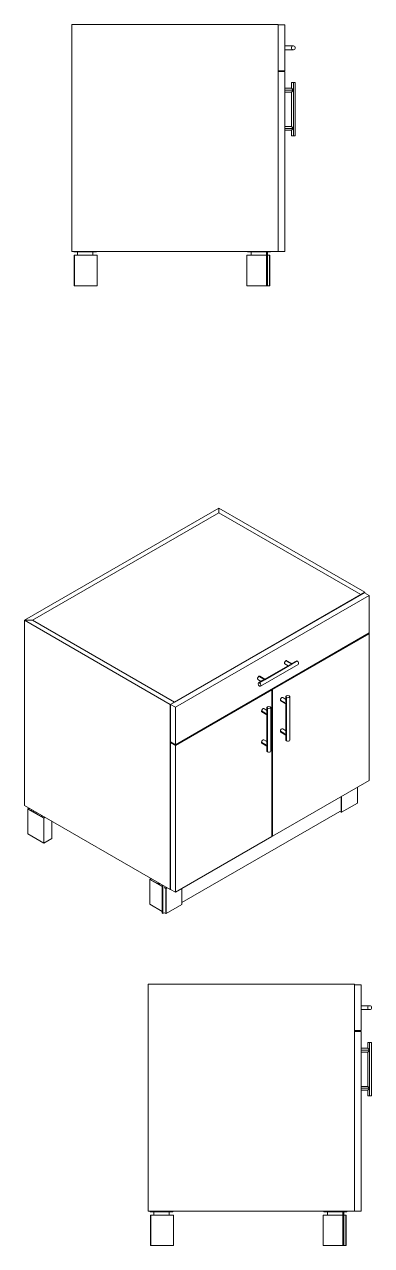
# Model space of a CAD drawing. Header units: millimetres. Extents: x 198 to 695, y 325 to 684.
# Drawn here: x 532.6 to 578, y 324.6 to 484.6 of the extents above; entities that cross this region are included whole.
import ezdxf

# ---------------------------------------------------------------- set-up
doc = ezdxf.new("R2010")
doc.units = ezdxf.units.MM
doc.layers.add('Standard', color=11, linetype='Continuous')

msp = doc.modelspace()

# ---------------------------------------------------------------- linework, layer by layer
at = {"layer": 'Standard', "linetype": 'Continuous', "lineweight": 0, "extrusion": (0, 1, 0)}
for p, q in [((538.77, 484.64, 14.05), (538.77, 454.89, 14.05)), ((565.77, 484.64, 14.05), (538.77, 484.64, 14.05)), ((565.77, 484.64, 14.05), (565.77, 454.89, 14.05)), ((565.77, 484.58, 14.05), (566.65, 484.58, 14.05)), ((566.65, 484.58, 14.05), (566.65, 478.58, 14.05)), ((567.77, 481.83, 14.05), (566.65, 481.83, 14.05)), ((566.65, 481.33, 14.05), (567.77, 481.33, 14.05)), ((565.77, 478.58, 14.05), (566.65, 478.58, 14.05)), ((565.77, 478.46, 14.05), (566.65, 478.46, 14.05)), ((566.65, 478.46, 14.05), (566.65, 454.89, 14.05)), ((567.77, 477.02, 14.05), (567.52, 477.02, 14.05)), ((567.52, 477.02, 14.05), (567.52, 476.27, 14.05)), ((568.02, 477.02, 14.05), (567.77, 477.02, 14.05)), ((567.77, 476.02, 14.05), (567.77, 477.02, 14.05)), ((568.02, 477.02, 14.05), (568.02, 470.02, 14.05)), ((566.65, 476.27, 14.05), (567.52, 476.27, 14.05)), ((567.77, 476.02, 14.05), (566.65, 476.02, 14.05)), ((566.65, 475.77, 14.05), (567.52, 475.77, 14.05)), ((567.77, 476.02, 14.05), (567.52, 476.27, 14.05)), ((567.52, 475.77, 14.05), (567.77, 476.02, 14.05)), ((567.52, 475.77, 14.05), (567.52, 471.27, 14.05)), ((567.77, 471.02, 14.05), (567.77, 476.02, 14.05)), ((566.65, 471.27, 14.05), (567.52, 471.27, 14.05)), ((567.77, 471.02, 14.05), (566.65, 471.02, 14.05)), ((566.65, 470.77, 14.05), (567.52, 470.77, 14.05)), ((567.77, 471.02, 14.05), (567.52, 471.27, 14.05)), ((567.52, 470.77, 14.05), (567.77, 471.02, 14.05)), ((567.52, 470.77, 14.05), (567.52, 470.02, 14.05)), ((567.77, 470.02, 14.05), (567.77, 471.02, 14.05)), ((567.52, 470.02, 14.05), (567.77, 470.02, 14.05)), ((567.77, 470.02, 14.05), (568.02, 470.02, 14.05)), ((565.77, 454.89, 14.05), (538.77, 454.89, 14.05)), ((539.02, 454.83, 14.05), (539.02, 454.89, 14.05)), ((542.02, 454.89, 14.05), (539.02, 454.89, 14.05)), ((539.02, 454.83, 14.05), (542.02, 454.83, 14.05)), ((539.52, 454.39, 14.05), (539.52, 454.83, 14.05)), ((541.52, 454.83, 14.05), (541.52, 454.39, 14.05)), ((542.02, 454.89, 14.05), (542.02, 454.83, 14.05)), ((564.27, 454.89, 14.05), (561.77, 454.89, 14.05)), ((561.77, 454.83, 14.05), (561.77, 454.89, 14.05)), ((561.77, 454.83, 14.05), (564.27, 454.83, 14.05)), ((562.27, 454.39, 14.05), (562.27, 454.83, 14.05)), ((564.27, 454.89, 14.05), (564.4, 454.89, 14.05)), ((564.27, 450.39, 14.05), (564.27, 454.89, 14.05)), ((564.77, 454.89, 14.05), (564.4, 454.89, 14.05)), ((564.4, 450.39, 14.05), (564.4, 454.89, 14.05)), ((564.4, 454.83, 14.05), (564.77, 454.83, 14.05)), ((564.77, 454.89, 14.05), (564.77, 454.83, 14.05)), ((565.77, 454.89, 14.05), (566.65, 454.89, 14.05)), ((539.1, 454.39, 14.05), (539.1, 450.39, 14.05)), ((539.13, 454.39, 14.05), (539.1, 454.39, 14.05)), ((539.13, 454.39, 14.05), (539.13, 450.39, 14.05)), ((539.13, 454.39, 14.05), (542.1, 454.39, 14.05)), ((542.1, 450.39, 14.05), (542.1, 454.39, 14.05)), ((561.7, 454.39, 14.05), (561.7, 450.39, 14.05)), ((561.7, 454.39, 14.05), (564.27, 454.39, 14.05)), ((564.4, 454.39, 14.05), (564.66, 454.39, 14.05)), ((564.7, 454.39, 14.05), (564.66, 454.39, 14.05)), ((564.66, 450.39, 14.05), (564.66, 454.39, 14.05)), ((564.7, 450.39, 14.05), (564.7, 454.39, 14.05)), ((539.1, 450.39, 14.05), (539.13, 450.39, 14.05)), ((542.1, 450.39, 14.05), (539.13, 450.39, 14.05)), ((564.27, 450.39, 14.05), (561.7, 450.39, 14.05)), ((564.4, 450.39, 14.05), (564.27, 450.39, 14.05)), ((564.66, 450.39, 14.05), (564.4, 450.39, 14.05)), ((564.66, 450.39, 14.05), (564.7, 450.39, 14.05)), ((548.76, 358.83), (548.76, 329.08)), ((575.76, 358.83), (548.76, 358.83)), ((575.76, 358.83), (575.76, 329.08)), ((575.76, 358.76), (576.63, 358.76)), ((576.63, 358.76), (576.63, 352.76)), ((577.76, 356.01), (576.63, 356.01)), ((576.63, 355.51), (577.76, 355.51)), ((575.76, 352.76), (576.63, 352.76)), ((575.76, 352.64), (576.63, 352.64)), ((576.63, 352.64), (576.63, 329.08)), ((577.76, 351.2), (577.51, 351.2)), ((577.51, 351.2), (577.51, 350.45)), ((578.01, 351.2), (577.76, 351.2)), ((577.76, 350.2), (577.76, 351.2)), ((578.01, 351.2), (578.01, 344.2)), ((576.63, 350.45), (577.51, 350.45)), ((577.76, 350.2), (576.63, 350.2)), ((576.63, 349.95), (577.51, 349.95)), ((577.76, 350.2), (577.51, 350.45)), ((577.51, 349.95), (577.76, 350.2)), ((577.51, 349.95), (577.51, 345.45)), ((577.76, 345.2), (577.76, 350.2)), ((576.63, 345.45), (577.51, 345.45)), ((577.76, 345.2), (576.63, 345.2)), ((576.63, 344.95), (577.51, 344.95)), ((577.76, 345.2), (577.51, 345.45)), ((577.51, 344.95), (577.76, 345.2)), ((577.51, 344.95), (577.51, 344.2)), ((577.51, 344.2), (577.76, 344.2)), ((577.76, 344.2), (577.76, 345.2)), ((577.76, 344.2), (578.01, 344.2)), ((575.76, 329.08), (548.76, 329.08)), ((549.01, 329.01), (549.01, 329.08)), ((552.01, 329.08), (549.01, 329.08)), ((549.01, 329.01), (552.01, 329.01)), ((549.08, 328.58), (549.08, 324.58)), ((549.12, 328.58), (549.08, 328.58)), ((549.12, 328.58), (549.12, 324.58)), ((549.12, 328.58), (552.08, 328.58)), ((549.51, 328.58), (549.51, 329.01)), ((551.51, 329.01), (551.51, 328.58)), ((552.01, 329.08), (552.01, 329.01)), ((552.08, 324.58), (552.08, 328.58)), ((571.68, 328.58), (571.68, 324.58)), ((571.68, 328.58), (574.26, 328.58)), ((574.26, 329.08), (571.76, 329.08)), ((571.76, 329.01), (571.76, 329.08)), ((571.76, 329.01), (574.26, 329.01)), ((572.26, 328.58), (572.26, 329.01)), ((574.26, 329.08), (574.38, 329.08)), ((574.26, 324.58), (574.26, 329.08)), ((574.76, 329.08), (574.38, 329.08)), ((574.38, 324.58), (574.38, 329.08)), ((574.38, 329.01), (574.76, 329.01)), ((574.38, 328.58), (574.64, 328.58)), ((574.68, 328.58), (574.64, 328.58)), ((574.64, 324.58), (574.64, 328.58)), ((574.68, 324.58), (574.68, 328.58)), ((574.76, 329.08), (574.76, 329.01)), ((575.76, 329.08), (576.63, 329.08)), ((549.08, 324.58), (549.12, 324.58)), ((552.08, 324.58), (549.12, 324.58)), ((574.26, 324.58), (571.68, 324.58)), ((574.38, 324.58), (574.26, 324.58)), ((574.64, 324.58), (574.38, 324.58)), ((574.64, 324.58), (574.68, 324.58))]:
    msp.add_line(p, q, dxfattribs=at)
at = {"layer": 'Standard', "linetype": 'Continuous', "lineweight": 0, "extrusion": (0, 0.816497, 0.57735)}
for p, q in [((532.58, 406.54), (558.03, 421.24)), ((558.03, 421.24), (577.13, 410.21)), ((558.03, 420.62), (558.03, 421.24)), ((533.64, 406.54), (558.03, 420.62)), ((558.03, 420.62), (533.64, 406.54)), ((558.03, 420.62), (576.59, 409.91)), ((576.59, 409.91), (558.03, 420.62)), ((551.71, 395.49), (577.08, 410.14)), ((552.2, 395.82), (576.59, 409.91)), ((577.7, 409.78), (552.33, 395.13)), ((577.13, 410.21), (576.59, 409.91)), ((576.59, 409.91), (576.59, 409.86)), ((576.59, 409.91), (576.59, 409.86)), ((577.08, 410.14), (577.7, 409.78)), ((577.13, 410.11), (577.13, 410.21)), ((577.7, 404.88), (577.7, 409.78)), ((532.58, 406.54), (532.58, 382.25)), ((533.64, 406.54), (532.58, 406.54)), ((551.67, 395.52), (532.58, 406.54)), ((552.2, 395.82), (533.64, 406.54)), ((533.64, 406.54), (552.2, 395.82)), ((552.33, 390.23), (577.7, 404.88)), ((577.7, 404.78), (565.06, 397.48)), ((577.61, 404.83), (577.7, 404.78)), ((577.7, 385.54), (577.7, 404.78)), ((568.41, 400.76), (563.46, 397.9)), ((564.04, 398.73), (567.58, 400.77)), ((567.33, 400.71), (564.04, 398.82)), ((566.66, 400.81), (567.08, 400.57)), ((567.58, 400.77), (566.78, 401.23)), ((566.91, 401.24), (567.58, 400.86)), ((568.16, 401.19), (567.58, 400.86)), ((567.58, 400.77), (568.29, 401.18)), ((567.58, 400.77), (567.58, 400.86)), ((563.12, 398.77), (563.54, 398.53)), ((563.79, 398.67), (563.21, 398.34)), ((564.04, 398.73), (563.25, 399.19)), ((563.34, 398.32), (564.04, 398.73)), ((563.37, 399.2), (564.04, 398.82)), ((564.04, 398.73), (564.04, 398.82)), ((564.97, 397.43), (552.33, 390.13)), ((564.88, 397.48), (564.97, 397.43)), ((564.97, 397.53), (565.06, 397.48)), ((564.97, 378.19), (564.97, 397.43)), ((565.06, 397.48), (565.06, 378.24)), ((552.2, 395.82), (551.67, 395.52)), ((551.67, 395.52), (551.67, 371.23)), ((551.71, 395.49), (552.33, 395.13)), ((551.71, 390.59), (551.71, 395.49)), ((552.2, 395.77), (552.2, 395.82)), ((552.2, 395.77), (552.2, 395.82)), ((566.87, 395.62), (566.08, 396.08)), ((566.13, 395.96), (566.8, 395.58)), ((566.38, 396.4), (566.8, 396.15)), ((566.8, 396.54), (566.8, 395.86)), ((566.8, 395.58), (566.87, 395.62)), ((566.8, 395.58), (566.8, 391.78)), ((566.87, 395.62), (566.87, 396.43)), ((566.87, 391.54), (566.87, 395.62)), ((567.3, 396.54), (567.3, 390.82)), ((552.33, 395.13), (552.33, 390.23)), ((564.4, 394.19), (563.6, 394.65)), ((563.65, 394.53), (564.32, 394.15)), ((563.9, 394.97), (564.32, 394.72)), ((564.32, 395.11), (564.32, 394.44)), ((564.32, 394.15), (564.4, 394.19)), ((564.32, 394.15), (564.32, 390.35)), ((564.4, 394.19), (564.4, 395.01)), ((564.4, 390.11), (564.4, 394.19)), ((564.82, 395.11), (564.82, 389.39)), ((566.38, 392.31), (566.8, 392.07)), ((551.71, 390.59), (552.33, 390.23)), ((564.4, 390.11), (563.6, 390.57)), ((563.9, 390.88), (564.32, 390.64)), ((566.87, 391.54), (566.08, 392)), ((566.13, 391.88), (566.8, 391.49)), ((566.8, 391.49), (566.87, 391.54)), ((566.8, 391.49), (566.8, 390.82)), ((566.87, 390.72), (566.87, 391.54)), ((551.71, 390.49), (551.8, 390.54)), ((551.71, 390.49), (552.33, 390.13)), ((551.71, 371.25), (551.71, 390.49)), ((552.33, 390.13), (552.33, 370.89)), ((563.65, 390.45), (564.32, 390.06)), ((564.32, 390.06), (564.4, 390.11)), ((564.32, 390.06), (564.32, 389.39)), ((564.4, 389.29), (564.4, 390.11)), ((565.06, 378.24), (577.7, 385.54)), ((576.16, 384.65), (576.16, 382.57)), ((576.17, 384.66), (576.17, 382.58)), ((574.04, 383.43), (574.04, 381.38)), ((574.09, 383.46), (574.09, 381.38)), ((576.16, 382.57), (574.09, 381.38)), ((551.67, 371.23), (532.58, 382.25)), ((533, 381.81), (533, 378.54)), ((533.16, 381.91), (533.01, 381.83)), ((533.01, 381.79), (533.01, 378.53)), ((533.01, 381.79), (535.11, 380.58)), ((533.1, 381.79), (533.23, 381.87)), ((535.11, 380.64), (533.1, 381.79)), ((533.52, 381.7), (533.52, 381.55)), ((533.75, 381.57), (533.75, 381.42)), ((573.85, 381.48), (553.19, 369.55)), ((574.04, 381.38), (573.85, 381.48)), ((535.24, 380.71), (535.11, 380.64)), ((535.11, 380.58), (535.28, 380.69)), ((535.11, 377.32), (535.11, 380.58)), ((536.17, 380.18), (536.17, 377.93)), ((535.11, 377.32), (533.01, 378.53)), ((536.17, 377.93), (535.11, 377.32)), ((552.33, 370.89), (564.97, 378.19)), ((564.97, 378.29), (565.06, 378.24)), ((549.14, 372.68), (548.97, 372.58)), ((548.97, 372.58), (548.97, 369.32)), ((548.97, 372.58), (550.61, 371.63)), ((549.05, 372.58), (549.19, 372.66)), ((550.61, 371.68), (549.05, 372.58)), ((550.07, 372), (550.07, 372.15)), ((550.61, 371.84), (550.7, 371.79)), ((550.61, 368.16), (550.61, 371.84)), ((550.7, 368.11), (550.7, 371.79)), ((550.87, 371.48), (551.06, 371.37)), ((551.06, 371.43), (550.92, 371.51)), ((551.19, 371.5), (551.06, 371.43)), ((551.06, 368.11), (551.06, 371.37)), ((551.11, 371.37), (551.26, 371.46)), ((551.11, 368.11), (551.11, 371.37)), ((553.18, 369.3), (553.18, 371.38)), ((553.19, 369.32), (553.19, 371.39)), ((551.67, 371.23), (551.71, 371.25)), ((551.71, 371.25), (552.33, 370.89)), ((550.61, 368.37), (548.97, 369.32)), ((550.7, 368.11), (550.61, 368.16)), ((550.87, 368.21), (550.7, 368.11)), ((551.06, 368.11), (550.87, 368.21)), ((553.18, 369.3), (551.11, 368.11))]:
    msp.add_line(p, q, dxfattribs=at)
at = {"layer": 'Standard', "linetype": 'Continuous', "lineweight": 0}
for centre, start, end in [((567.77, 481.58, 14.05), 90, 270), ((567.77, 481.58, 14.05), 270, 90), ((577.76, 355.76), 90, 270), ((577.76, 355.76), 270, 90)]:
    msp.add_arc(centre, 0.25, start, end, dxfattribs=at)
at = {"layer": 'Standard', "linetype": 'Continuous', "lineweight": 0, "extrusion": (7.21111e-17, -4.16334e-17, -1)}
msp.add_ellipse((566.78, 401.03), major_axis=(-0.125, -0.217), ratio=0.57735, start_param=0, end_param=2.356194, dxfattribs=at)
at = {"layer": 'Standard', "linetype": 'Continuous', "lineweight": 0, "extrusion": (3.12481e-16, -1.80411e-16, -1)}
msp.add_ellipse((566.78, 401.03), major_axis=(0.125, 0.217), ratio=0.57735, start_param=-0.785398, end_param=0, dxfattribs=at)
at = {"layer": 'Standard', "linetype": 'Continuous', "lineweight": 0}
for centre, major_axis, start_param, end_param in [((567.58, 400.57), (0.354, 0), 1.570796, 2.356194), ((564.04, 398.53), (0.354, 0), 1.570796, 2.356194), ((563.34, 398.12), (-0.125, 0.217), -0.785398, 2.356194), ((563.34, 398.12), (0.125, -0.217), -0.785398, 2.356194), ((567.05, 396.54), (-0.25, 0), -2.356194, 0.785398), ((567.05, 395.72), (0.177, -0.306), 3.926991, 4.712389), ((567.05, 396.54), (0.25, 0), -2.356194, 0.785398), ((564.57, 395.11), (-0.25, 0), -2.356194, 0.785398), ((564.57, 394.29), (0.177, -0.306), 3.926991, 4.712389), ((564.57, 395.11), (0.25, 0), -2.356194, 0.785398), ((567.05, 391.64), (0.177, -0.306), 3.926991, 4.712389), ((564.57, 390.21), (0.177, -0.306), 3.926991, 4.712389), ((533.04, 381.81), (-0.038, 0), -0.785398, 0.785398), ((551.09, 371.39), (0.038, 0), -2.356194, -0.785398)]:
    msp.add_ellipse(centre, major_axis=major_axis, ratio=0.57735, start_param=start_param, end_param=end_param, dxfattribs=at)
at = {"layer": 'Standard', "linetype": 'Continuous', "lineweight": 0, "extrusion": (4.43555e-17, 8.97074e-17, -1)}
msp.add_ellipse((568.29, 400.98), major_axis=(-0.125, 0.217), ratio=0.57735, start_param=0, end_param=0.785398, dxfattribs=at)
at = {"layer": 'Standard', "linetype": 'Continuous', "lineweight": 0, "extrusion": (2.77556e-17, -4.80741e-17, -1)}
msp.add_ellipse((568.29, 400.98), major_axis=(0.125, -0.217), ratio=0.57735, start_param=-2.356194, end_param=0, dxfattribs=at)
at = {"layer": 'Standard', "linetype": 'Continuous', "lineweight": 0, "extrusion": (2.77556e-17, 4.80741e-17, -1)}
msp.add_ellipse((563.25, 398.99), major_axis=(-0.125, -0.217), ratio=0.57735, start_param=0, end_param=2.356194, dxfattribs=at)
at = {"layer": 'Standard', "linetype": 'Continuous', "lineweight": 0, "extrusion": (1.20185e-16, -6.93889e-17, -1)}
msp.add_ellipse((563.25, 398.99), major_axis=(0.125, 0.217), ratio=0.57735, start_param=-0.785398, end_param=0, dxfattribs=at)
at = {"layer": 'Standard', "linetype": 'Continuous', "lineweight": 0, "extrusion": (2.08896e-16, -2.48804e-16, -1)}
for centre in [(566.25, 396.18), (563.78, 394.75), (563.78, 390.67)]:
    msp.add_ellipse(centre, major_axis=(0.125, 0.217), ratio=0.57735, start_param=-2.356194, end_param=0, dxfattribs=at)
at = {"layer": 'Standard', "linetype": 'Continuous', "lineweight": 0, "extrusion": (-2.4037e-17, 1.38778e-17, -1)}
msp.add_ellipse((566.25, 396.18), major_axis=(-0.125, -0.217), ratio=0.57735, start_param=0, end_param=0.785398, dxfattribs=at)
at = {"layer": 'Standard', "linetype": 'Continuous', "lineweight": 0, "extrusion": (-6.83926e-17, 1.03585e-16, -1)}
for centre in [(563.78, 394.75), (563.78, 390.67)]:
    msp.add_ellipse(centre, major_axis=(-0.125, -0.217), ratio=0.57735, start_param=0, end_param=0.785398, dxfattribs=at)
at = {"layer": 'Standard', "linetype": 'Continuous', "lineweight": 0, "extrusion": (-3.71854e-18, -6.19519e-17, -1)}
msp.add_ellipse((566.25, 392.1), major_axis=(0.125, 0.217), ratio=0.57735, start_param=-2.356194, end_param=0, dxfattribs=at)
at = {"layer": 'Standard', "linetype": 'Continuous', "lineweight": 0, "extrusion": (-2.20052e-16, 6.29482e-17, -1)}
msp.add_ellipse((566.25, 392.1), major_axis=(-0.125, -0.217), ratio=0.57735, start_param=0, end_param=0.785398, dxfattribs=at)
at = {"layer": 'Standard', "linetype": 'Continuous', "lineweight": 0, "extrusion": (-1.09475e-17, 5.55112e-17, -1)}
msp.add_ellipse((567.05, 390.82), major_axis=(-0.25, 0), ratio=0.57735, start_param=-0.785398, end_param=0, dxfattribs=at)
at = {"layer": 'Standard', "linetype": 'Continuous', "lineweight": 0, "extrusion": (-2.2328e-17, -5.55112e-17, -1)}
msp.add_ellipse((567.05, 390.82), major_axis=(0.25, 0), ratio=0.57735, start_param=0, end_param=2.356194, dxfattribs=at)
at = {"layer": 'Standard', "linetype": 'Continuous', "lineweight": 0, "extrusion": (5.31955e-17, -1.66533e-16, -1)}
msp.add_ellipse((564.57, 389.39), major_axis=(-0.25, 0), ratio=0.57735, start_param=-0.785398, end_param=0, dxfattribs=at)
at = {"layer": 'Standard', "linetype": 'Continuous', "lineweight": 0, "extrusion": (3.70074e-17, -5.55112e-17, -1)}
msp.add_ellipse((564.57, 389.39), major_axis=(0.25, 0), ratio=0.57735, start_param=0, end_param=2.356194, dxfattribs=at)
at = {"layer": 'Standard', "linetype": 'Continuous', "lineweight": 0, "extrusion": (5.93653e-17, 5.55112e-17, -1)}
msp.add_ellipse((576.13, 382.58), major_axis=(0.038, 0), ratio=0.57735, start_param=0, end_param=0.785398, dxfattribs=at)
at = {"layer": 'Standard', "linetype": 'Continuous', "lineweight": 0, "extrusion": (9.49976e-17, 3.33067e-16, -1)}
msp.add_ellipse((535.05, 381.43), major_axis=(-1, 0), ratio=0.57735, start_param=-0.429977, end_param=-0.062603, dxfattribs=at)
at = {"layer": 'Standard', "linetype": 'Continuous', "lineweight": 0, "extrusion": (-3.26908e-17, 1.66533e-16, -1)}
msp.add_ellipse((574.07, 381.39), major_axis=(-0.038, 0), ratio=0.57735, start_param=-2.356194, end_param=-0.785398, dxfattribs=at)
at = {"layer": 'Standard', "linetype": 'Continuous', "lineweight": 0, "extrusion": (-4.89266e-17, 1.11022e-16, -1)}
msp.add_ellipse((535.05, 381.43), major_axis=(-1, 0), ratio=0.57735, start_param=-1.508193, end_param=-1.140819, dxfattribs=at)
at = {"layer": 'Standard', "linetype": 'Continuous', "lineweight": 0, "extrusion": (-5.83553e-17, 5.55112e-17, -1)}
msp.add_ellipse((533.04, 378.54), major_axis=(-0.038, 0), ratio=0.57735, start_param=-0.785398, end_param=0, dxfattribs=at)
at = {"layer": 'Standard', "linetype": 'Continuous', "lineweight": 0, "extrusion": (-1.11022e-16, 2.22045e-16, -1)}
msp.add_ellipse((551.14, 372.14), major_axis=(-1, 0), ratio=0.57735, start_param=-0.429977, end_param=-0.062603, dxfattribs=at)
at = {"layer": 'Standard', "linetype": 'Continuous', "lineweight": 0, "extrusion": (-5.55351e-17, -1.66533e-16, -1)}
msp.add_ellipse((553.15, 369.32), major_axis=(0.038, 0), ratio=0.57735, start_param=0, end_param=0.785398, dxfattribs=at)
at = {"layer": 'Standard', "linetype": 'Continuous', "lineweight": 0, "extrusion": (1.99762e-17, 2.77556e-16, -1)}
msp.add_ellipse((551.09, 368.12), major_axis=(-0.038, 0), ratio=0.57735, start_param=-2.356194, end_param=-0.785398, dxfattribs=at)

doc.saveas('drawing.dxf')
